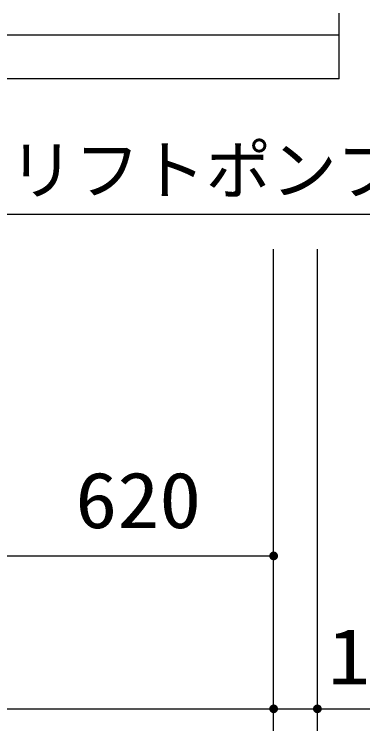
# Model space of a CAD drawing. Units: millimetres, scale not verified. Extents: x -14850 to 14850, y -10500 to 10500.
# Drawn here: x -6214 to -5417, y -6134 to -4495 of the extents above; entities that cross this region are included whole.
import ezdxf
from ezdxf.enums import TextEntityAlignment as Align

# ---------------------------------------------------------------- set-up
doc = ezdxf.new("R2010")
doc.units = ezdxf.units.MM
doc.header["$LTSCALE"] = 50
for name, color, linetype, lineweight in [('0-0_空気管', 3, 'Continuous', 25), ('0-1_機器', 2, 'Continuous', 25), ('0-3_製作', 5, 'Continuous', 25)]:
    doc.layers.add(name, color=color, linetype=linetype, lineweight=lineweight)
doc.styles.add('ＭＳ ゴシック', font='')
doc.styles.get('ＭＳ ゴシック').set_extended_font_data('MS Gothic')

msp = doc.modelspace()

# ---------------------------------------------------------------- linework, layer by layer
at = {"layer": '0-0_空気管'}
msp.add_line((-6561.61, -4952.13), (-5291.18, -4952.13), dxfattribs=at)
at = {"layer": '0-1_機器'}
for p, q in [((-5470.89, -4641.96), (-5470.89, -4491.96)), ((-5470.89, -4541.96), (-10500.89, -4541.96)), ((-5470.89, -4641.96), (-10500.89, -4641.96))]:
    msp.add_line(p, q, dxfattribs=at)
at = {"layer": '0-3_製作', "color": 2}
for p, q in [((-5620.89, -6134.18), (-5620.89, -5032.11)), ((-5520.89, -6134.18), (-5520.89, -5032.11)), ((-6240.89, -5734.18), (-5620.89, -5734.18)), ((-10250.89, -6084.18), (-5620.89, -6084.18)), ((-5620.89, -6084.18), (-5520.89, -6084.18)), ((-5520.89, -6084.18), (-5203.55, -6084.18))]:
    msp.add_line(p, q, dxfattribs=at)
at = {"layer": '0-3_製作'}
for points in [[(-5630.87, -5733.56), (-5620.89, -5734.18), (-5630.89, -5734.18)], [(-5630.89, -5734.18), (-5621.52, -5744.16), (-5630.81, -5735.44)], [(-5630.89, -5734.18), (-5620.89, -5744.18), (-5621.52, -5744.16)], [(-5630.89, -5734.18), (-5620.89, -5734.18), (-5620.89, -5744.18)], [(-5630.71, -5732.31), (-5620.89, -5734.18), (-5630.87, -5733.56)], [(-5630.81, -5735.44), (-5622.76, -5744.01), (-5630.57, -5736.67)], [(-5630.81, -5735.44), (-5621.52, -5744.16), (-5622.76, -5744.01)], [(-5630.4, -5731.09), (-5620.89, -5734.18), (-5630.71, -5732.31)], [(-5630.57, -5736.67), (-5623.98, -5743.7), (-5630.19, -5737.87)], [(-5630.57, -5736.67), (-5622.76, -5744.01), (-5623.98, -5743.7)], [(-5629.94, -5729.93), (-5620.89, -5734.18), (-5630.4, -5731.09)], [(-5630.19, -5737.87), (-5625.15, -5743.23), (-5629.65, -5739)], [(-5630.19, -5737.87), (-5623.98, -5743.7), (-5625.15, -5743.23)], [(-5629.33, -5728.83), (-5620.89, -5734.18), (-5629.94, -5729.93)], [(-5628.59, -5727.81), (-5620.89, -5734.18), (-5629.33, -5728.83)], [(-5627.73, -5726.89), (-5620.89, -5734.18), (-5628.59, -5727.81)], [(-5627.73, -5726.89), (-5620.89, -5724.18), (-5620.89, -5734.18)], [(-5626.77, -5726.09), (-5620.89, -5724.18), (-5627.73, -5726.89)], [(-5625.71, -5725.42), (-5620.89, -5724.18), (-5626.77, -5726.09)], [(-5624.57, -5724.89), (-5620.89, -5724.18), (-5625.71, -5725.42)], [(-5623.38, -5724.5), (-5620.89, -5724.18), (-5624.57, -5724.89)], [(-5622.14, -5724.26), (-5620.89, -5724.18), (-5623.38, -5724.5)], [(-5620.89, -5724.18), (-5610.89, -5734.18), (-5620.89, -5734.18)], [(-5620.89, -5724.18), (-5610.97, -5732.93), (-5610.89, -5734.18)], [(-5620.26, -5724.2), (-5610.97, -5732.93), (-5620.89, -5724.18)], [(-5620.89, -5734.18), (-5619.64, -5744.11), (-5620.89, -5744.18)], [(-5620.89, -5734.18), (-5618.4, -5743.87), (-5619.64, -5744.11)], [(-5620.89, -5734.18), (-5617.21, -5743.48), (-5618.4, -5743.87)], [(-5620.89, -5734.18), (-5616.07, -5742.95), (-5617.21, -5743.48)], [(-5620.89, -5734.18), (-5615.01, -5742.27), (-5616.07, -5742.95)], [(-5620.89, -5734.18), (-5614.04, -5741.47), (-5615.01, -5742.27)], [(-5620.89, -5734.18), (-5613.18, -5740.56), (-5614.04, -5741.47)], [(-5610.89, -5734.18), (-5613.18, -5740.56), (-5620.89, -5734.18)], [(-5619.02, -5724.36), (-5610.97, -5732.93), (-5620.26, -5724.2)], [(-5619.02, -5724.36), (-5611.2, -5731.7), (-5610.97, -5732.93)], [(-5617.8, -5724.67), (-5611.2, -5731.7), (-5619.02, -5724.36)], [(-5617.8, -5724.67), (-5611.59, -5730.5), (-5611.2, -5731.7)], [(-5616.63, -5725.14), (-5611.59, -5730.5), (-5617.8, -5724.67)], [(-5616.63, -5725.14), (-5612.13, -5729.37), (-5611.59, -5730.5)], [(-5615.53, -5725.74), (-5612.13, -5729.37), (-5616.63, -5725.14)], [(-5615.53, -5725.74), (-5612.8, -5728.31), (-5612.13, -5729.37)], [(-5614.51, -5726.48), (-5612.8, -5728.31), (-5615.53, -5725.74)], [(-5614.51, -5726.48), (-5613.6, -5727.34), (-5612.8, -5728.31)], [(-5610.89, -5734.18), (-5612.45, -5739.54), (-5613.18, -5740.56)], [(-5610.89, -5734.18), (-5611.84, -5738.44), (-5612.45, -5739.54)], [(-5610.89, -5734.18), (-5611.38, -5737.27), (-5611.84, -5738.44)], [(-5610.89, -5734.18), (-5611.07, -5736.06), (-5611.38, -5737.27)], [(-5610.89, -5734.18), (-5610.91, -5734.81), (-5611.07, -5736.06)], [(-5629.65, -5739), (-5626.25, -5742.63), (-5628.98, -5740.06)], [(-5629.65, -5739), (-5625.15, -5743.23), (-5626.25, -5742.63)], [(-5628.98, -5740.06), (-5627.26, -5741.89), (-5628.18, -5741.03)], [(-5628.98, -5740.06), (-5626.25, -5742.63), (-5627.26, -5741.89)], [(-5630.71, -6082.31), (-5620.89, -6084.18), (-5630.87, -6083.56)], [(-5630.4, -6081.09), (-5620.89, -6084.18), (-5630.71, -6082.31)], [(-5629.94, -6079.93), (-5620.89, -6084.18), (-5630.4, -6081.09)], [(-5629.33, -6078.83), (-5620.89, -6084.18), (-5629.94, -6079.93)], [(-5628.59, -6077.81), (-5620.89, -6084.18), (-5629.33, -6078.83)], [(-5627.73, -6076.89), (-5620.89, -6084.18), (-5628.59, -6077.81)], [(-5627.73, -6076.89), (-5620.89, -6074.18), (-5620.89, -6084.18)], [(-5626.77, -6076.09), (-5620.89, -6074.18), (-5627.73, -6076.89)], [(-5625.71, -6075.42), (-5620.89, -6074.18), (-5626.77, -6076.09)], [(-5624.57, -6074.89), (-5620.89, -6074.18), (-5625.71, -6075.42)], [(-5623.38, -6074.5), (-5620.89, -6074.18), (-5624.57, -6074.89)], [(-5622.14, -6074.26), (-5620.89, -6074.18), (-5623.38, -6074.5)], [(-5620.89, -6074.18), (-5610.89, -6084.18), (-5620.89, -6084.18)], [(-5620.89, -6074.18), (-5610.97, -6082.93), (-5610.89, -6084.18)], [(-5620.26, -6074.2), (-5610.97, -6082.93), (-5620.89, -6074.18)], [(-5620.26, -6074.2), (-5611.2, -6081.7), (-5610.97, -6082.93)], [(-5619.02, -6074.36), (-5611.2, -6081.7), (-5620.26, -6074.2)], [(-5619.02, -6074.36), (-5611.59, -6080.5), (-5611.2, -6081.7)], [(-5617.8, -6074.67), (-5611.59, -6080.5), (-5619.02, -6074.36)], [(-5617.8, -6074.67), (-5612.13, -6079.37), (-5611.59, -6080.5)], [(-5616.63, -6075.14), (-5612.13, -6079.37), (-5617.8, -6074.67)], [(-5616.63, -6075.14), (-5612.8, -6078.31), (-5612.13, -6079.37)], [(-5615.53, -6075.74), (-5612.8, -6078.31), (-5616.63, -6075.14)], [(-5615.53, -6075.74), (-5613.6, -6077.34), (-5612.8, -6078.31)], [(-5614.51, -6076.48), (-5613.6, -6077.34), (-5615.53, -6075.74)], [(-5530.71, -6082.31), (-5520.89, -6084.18), (-5530.87, -6083.56)], [(-5530.4, -6081.09), (-5520.89, -6084.18), (-5530.71, -6082.31)], [(-5529.94, -6079.93), (-5520.89, -6084.18), (-5530.4, -6081.09)], [(-5529.33, -6078.83), (-5520.89, -6084.18), (-5529.94, -6079.93)], [(-5528.59, -6077.81), (-5520.89, -6084.18), (-5529.33, -6078.83)], [(-5527.73, -6076.89), (-5520.89, -6084.18), (-5528.59, -6077.81)], [(-5527.73, -6076.89), (-5520.89, -6074.18), (-5520.89, -6084.18)], [(-5526.77, -6076.09), (-5520.89, -6074.18), (-5527.73, -6076.89)], [(-5525.71, -6075.42), (-5520.89, -6074.18), (-5526.77, -6076.09)], [(-5524.57, -6074.89), (-5520.89, -6074.18), (-5525.71, -6075.42)], [(-5523.38, -6074.5), (-5520.89, -6074.18), (-5524.57, -6074.89)], [(-5522.14, -6074.26), (-5520.89, -6074.18), (-5523.38, -6074.5)], [(-5520.89, -6074.18), (-5510.89, -6084.18), (-5520.89, -6084.18)], [(-5520.89, -6074.18), (-5510.97, -6082.93), (-5510.89, -6084.18)], [(-5520.26, -6074.2), (-5510.97, -6082.93), (-5520.89, -6074.18)], [(-5520.26, -6074.2), (-5511.2, -6081.7), (-5510.97, -6082.93)], [(-5519.01, -6074.36), (-5511.2, -6081.7), (-5520.26, -6074.2)], [(-5519.01, -6074.36), (-5511.59, -6080.5), (-5511.2, -6081.7)], [(-5517.8, -6074.67), (-5511.59, -6080.5), (-5519.01, -6074.36)], [(-5517.8, -6074.67), (-5512.13, -6079.37), (-5511.59, -6080.5)], [(-5516.63, -6075.14), (-5512.13, -6079.37), (-5517.8, -6074.67)], [(-5516.63, -6075.14), (-5512.8, -6078.31), (-5512.13, -6079.37)], [(-5515.53, -6075.74), (-5512.8, -6078.31), (-5516.63, -6075.14)], [(-5515.53, -6075.74), (-5513.6, -6077.34), (-5512.8, -6078.31)], [(-5514.51, -6076.48), (-5513.6, -6077.34), (-5515.53, -6075.74)], [(-5630.87, -6083.56), (-5620.89, -6084.18), (-5630.89, -6084.18)], [(-5630.89, -6084.18), (-5620.89, -6094.18), (-5630.81, -6085.44)], [(-5630.89, -6084.18), (-5620.89, -6084.18), (-5620.89, -6094.18)], [(-5630.81, -6085.44), (-5621.52, -6094.16), (-5630.57, -6086.67)], [(-5630.81, -6085.44), (-5620.89, -6094.18), (-5621.52, -6094.16)], [(-5630.57, -6086.67), (-5622.76, -6094.01), (-5630.19, -6087.87)], [(-5630.57, -6086.67), (-5621.52, -6094.16), (-5622.76, -6094.01)], [(-5630.19, -6087.87), (-5623.98, -6093.7), (-5629.65, -6089)], [(-5630.19, -6087.87), (-5622.76, -6094.01), (-5623.98, -6093.7)], [(-5629.65, -6089), (-5625.15, -6093.23), (-5628.98, -6090.06)], [(-5629.65, -6089), (-5623.98, -6093.7), (-5625.15, -6093.23)], [(-5628.98, -6090.06), (-5626.25, -6092.63), (-5628.18, -6091.03)], [(-5628.98, -6090.06), (-5625.15, -6093.23), (-5626.25, -6092.63)], [(-5628.18, -6091.03), (-5626.25, -6092.63), (-5627.26, -6091.89)], [(-5620.89, -6084.18), (-5619.64, -6094.11), (-5620.89, -6094.18)], [(-5620.89, -6084.18), (-5618.4, -6093.87), (-5619.64, -6094.11)], [(-5620.89, -6084.18), (-5617.21, -6093.48), (-5618.4, -6093.87)], [(-5620.89, -6084.18), (-5616.07, -6092.95), (-5617.21, -6093.48)], [(-5620.89, -6084.18), (-5615.01, -6092.27), (-5616.07, -6092.95)], [(-5620.89, -6084.18), (-5614.04, -6091.47), (-5615.01, -6092.27)], [(-5620.89, -6084.18), (-5613.18, -6090.56), (-5614.04, -6091.47)], [(-5610.89, -6084.18), (-5613.18, -6090.56), (-5620.89, -6084.18)], [(-5610.89, -6084.18), (-5612.45, -6089.54), (-5613.18, -6090.56)], [(-5610.89, -6084.18), (-5611.84, -6088.44), (-5612.45, -6089.54)], [(-5610.89, -6084.18), (-5611.38, -6087.27), (-5611.84, -6088.44)], [(-5610.89, -6084.18), (-5611.07, -6086.06), (-5611.38, -6087.27)], [(-5610.89, -6084.18), (-5610.91, -6084.81), (-5611.07, -6086.06)], [(-5530.87, -6083.56), (-5520.89, -6084.18), (-5530.89, -6084.18)], [(-5530.89, -6084.18), (-5520.89, -6094.18), (-5530.81, -6085.44)], [(-5530.89, -6084.18), (-5520.89, -6084.18), (-5520.89, -6094.18)], [(-5530.81, -6085.44), (-5521.52, -6094.16), (-5530.57, -6086.67)], [(-5530.81, -6085.44), (-5520.89, -6094.18), (-5521.52, -6094.16)], [(-5530.57, -6086.67), (-5522.76, -6094.01), (-5530.19, -6087.87)], [(-5530.57, -6086.67), (-5521.52, -6094.16), (-5522.76, -6094.01)], [(-5530.19, -6087.87), (-5523.98, -6093.7), (-5529.65, -6089)], [(-5530.19, -6087.87), (-5522.76, -6094.01), (-5523.98, -6093.7)], [(-5529.65, -6089), (-5525.15, -6093.23), (-5528.98, -6090.06)], [(-5529.65, -6089), (-5523.98, -6093.7), (-5525.15, -6093.23)], [(-5528.98, -6090.06), (-5526.25, -6092.63), (-5528.18, -6091.03)], [(-5528.98, -6090.06), (-5525.15, -6093.23), (-5526.25, -6092.63)], [(-5528.18, -6091.03), (-5526.25, -6092.63), (-5527.26, -6091.89)], [(-5520.89, -6084.18), (-5519.64, -6094.11), (-5520.89, -6094.18)], [(-5520.89, -6084.18), (-5518.4, -6093.87), (-5519.64, -6094.11)], [(-5520.89, -6084.18), (-5517.21, -6093.48), (-5518.4, -6093.87)], [(-5520.89, -6084.18), (-5516.07, -6092.95), (-5517.21, -6093.48)], [(-5520.89, -6084.18), (-5515.01, -6092.27), (-5516.07, -6092.95)], [(-5520.89, -6084.18), (-5514.04, -6091.47), (-5515.01, -6092.27)], [(-5520.89, -6084.18), (-5513.18, -6090.56), (-5514.04, -6091.47)], [(-5510.89, -6084.18), (-5513.18, -6090.56), (-5520.89, -6084.18)], [(-5510.89, -6084.18), (-5512.45, -6089.54), (-5513.18, -6090.56)], [(-5510.89, -6084.18), (-5511.84, -6088.44), (-5512.45, -6089.54)], [(-5510.89, -6084.18), (-5511.38, -6087.27), (-5511.84, -6088.44)], [(-5510.89, -6084.18), (-5511.07, -6086.06), (-5511.38, -6087.27)], [(-5510.89, -6084.18), (-5510.91, -6084.81), (-5511.07, -6086.06)]]:
    msp.add_solid(points, dxfattribs=at)

# ---------------------------------------------------------------- texts
at = {"layer": '0-0_空気管', "color": 4, "style": 'ＭＳ ゴシック'}
msp.add_text('エアリフトポンプ', height=110, dxfattribs=at).set_placement((-6526.82, -4938.71), align=Align.BOTTOM_LEFT)
at = {"layer": '0-3_製作', "color": 4, "style": 'ＭＳ ゴシック', "width": 1.1}
for s, p in [('620', (-6074.64, -5709.18)), ('100', (-5496.69, -6066.66))]:
    msp.add_text(s, height=128.4, dxfattribs=at).set_placement(p, align=Align.BOTTOM_LEFT)

doc.saveas('drawing.dxf')
